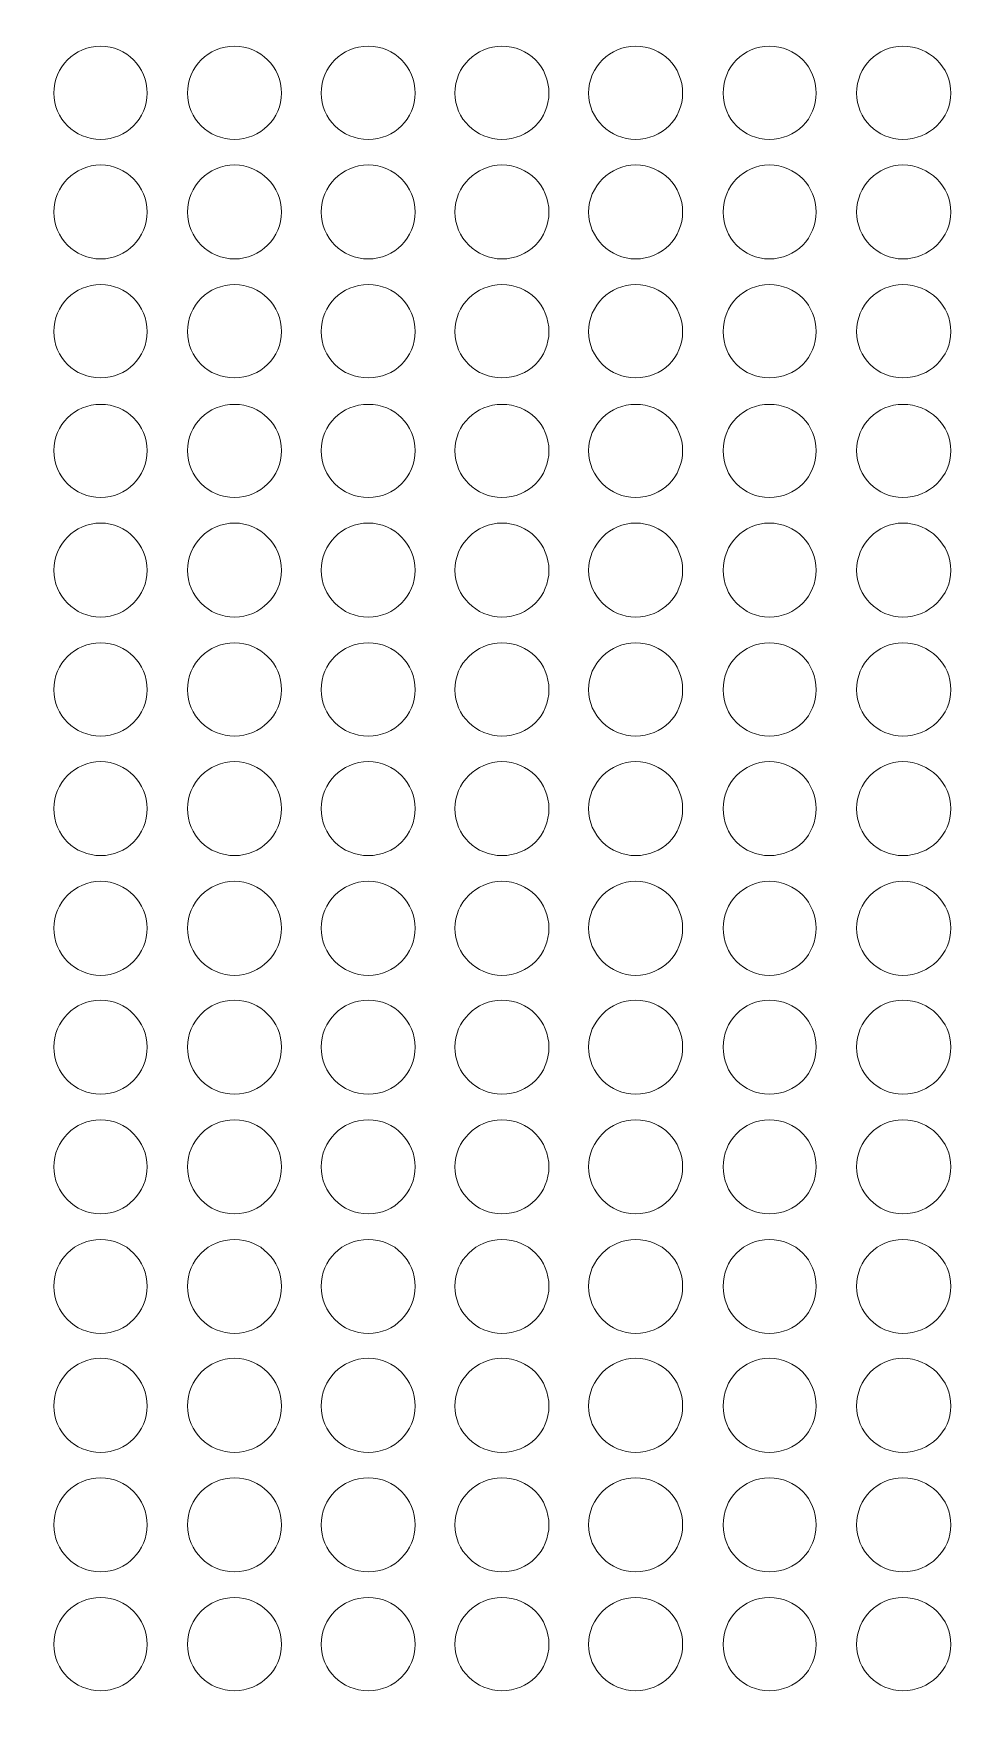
# Model space of a CAD drawing. Header units: inches. Extents: x 243 to 900, y -519 to -86.
# Drawn here: x 647.09 to 664.42, y -204.29 to -173.4 of the extents above; entities that cross this region are included whole.
import ezdxf

# ---------------------------------------------------------------- set-up
doc = ezdxf.new("R2010")
doc.units = ezdxf.units.IN
doc.header["$MEASUREMENT"] = 0
doc.layers.add('Layer 1', color=7, linetype='Continuous')

# ---------------------------------------------------------------- blocks, each defined once
blk = doc.blocks.new('block 3')
at = {"layer": 'Layer 1', "lineweight": 0}
blk.add_open_spline([(898.138, -484.267), (898.138, -494.991), (889.368, -503.763), (878.645, -503.763), (878.645, -503.763), (266.12, -503.763), (266.12, -503.763), (255.397, -503.763), (246.624, -494.991), (246.624, -484.267), (246.624, -484.267), (246.624, -108.507), (246.624, -108.507), (246.624, -97.783), (255.397, -89.011), (266.12, -89.011), (266.12, -89.011), (878.645, -89.011), (878.645, -89.011), (889.368, -89.011), (898.138, -97.783), (898.138, -108.507), (898.138, -108.507), (898.138, -484.267), (898.138, -484.267)], degree=3, knots=[0, 0, 0, 0, 1, 1, 1, 2, 2, 2, 3, 3, 3, 4, 4, 4, 5, 5, 5, 6, 6, 6, 7, 7, 7, 8, 8, 8, 8], dxfattribs=at)
blk = doc.blocks.new('block 2')
at = {"layer": 'Layer 1'}
blk.add_blockref('block 3', (0, 0), dxfattribs=at)
blk = doc.blocks.new('block 164')
at = {"layer": 'Layer 1', "lineweight": 0}
for points in [[(649.198, -174.509), (649.198, -174.981), (648.812, -175.363), (648.342, -175.363), (647.853, -175.363), (647.472, -174.981), (647.472, -174.509), (647.472, -174.021), (647.853, -173.639), (648.342, -173.639), (648.812, -173.639), (649.198, -174.021), (649.198, -174.509)], [(651.683, -174.509), (651.683, -174.981), (651.287, -175.363), (650.816, -175.363), (650.327, -175.363), (649.944, -174.981), (649.944, -174.509), (649.944, -174.021), (650.327, -173.639), (650.816, -173.639), (651.287, -173.639), (651.683, -174.021), (651.683, -174.509)], [(654.155, -174.509), (654.155, -174.981), (653.775, -175.363), (653.286, -175.363), (652.796, -175.363), (652.416, -174.981), (652.416, -174.509), (652.416, -174.021), (652.796, -173.639), (653.286, -173.639), (653.775, -173.639), (654.155, -174.021), (654.155, -174.509)], [(656.627, -174.509), (656.627, -174.981), (656.247, -175.363), (655.758, -175.363), (655.282, -175.363), (654.888, -174.981), (654.888, -174.509), (654.888, -174.021), (655.282, -173.639), (655.758, -173.639), (656.247, -173.639), (656.627, -174.021), (656.627, -174.509)], [(659.099, -174.509), (659.099, -174.981), (658.719, -175.363), (658.23, -175.363), (657.759, -175.363), (657.36, -174.981), (657.36, -174.509), (657.36, -174.021), (657.759, -173.639), (658.23, -173.639), (658.719, -173.639), (659.099, -174.021), (659.099, -174.509)], [(661.569, -174.509), (661.569, -174.981), (661.193, -175.363), (660.701, -175.363), (660.226, -175.363), (659.848, -174.981), (659.848, -174.509), (659.848, -174.021), (660.226, -173.639), (660.701, -173.639), (661.193, -173.639), (661.569, -174.021), (661.569, -174.509)], [(664.059, -174.509), (664.059, -174.981), (663.66, -175.363), (663.171, -175.363), (662.703, -175.363), (662.317, -174.981), (662.317, -174.509), (662.317, -174.021), (662.703, -173.639), (663.171, -173.639), (663.66, -173.639), (664.059, -174.021), (664.059, -174.509)]]:
    blk.add_open_spline(points, degree=3, knots=[0, 0, 0, 0, 1, 1, 1, 2, 2, 2, 3, 3, 3, 4, 4, 4, 4], dxfattribs=at)
blk = doc.blocks.new('block 165')
at = {"layer": 'Layer 1', "lineweight": 0}
for points in [[(649.198, -176.706), (649.198, -177.178), (648.812, -177.573), (648.342, -177.573), (647.853, -177.573), (647.472, -177.178), (647.472, -176.706), (647.472, -176.232), (647.853, -175.835), (648.342, -175.835), (648.812, -175.835), (649.198, -176.232), (649.198, -176.706)], [(651.683, -176.706), (651.683, -177.178), (651.287, -177.573), (650.816, -177.573), (650.327, -177.573), (649.944, -177.178), (649.944, -176.706), (649.944, -176.232), (650.327, -175.835), (650.816, -175.835), (651.287, -175.835), (651.683, -176.232), (651.683, -176.706)], [(654.155, -176.706), (654.155, -177.178), (653.775, -177.573), (653.286, -177.573), (652.796, -177.573), (652.416, -177.178), (652.416, -176.706), (652.416, -176.232), (652.796, -175.835), (653.286, -175.835), (653.775, -175.835), (654.155, -176.232), (654.155, -176.706)], [(656.627, -176.706), (656.627, -177.178), (656.247, -177.573), (655.758, -177.573), (655.282, -177.573), (654.888, -177.178), (654.888, -176.706), (654.888, -176.232), (655.282, -175.835), (655.758, -175.835), (656.247, -175.835), (656.627, -176.232), (656.627, -176.706)], [(659.099, -176.706), (659.099, -177.178), (658.719, -177.573), (658.23, -177.573), (657.759, -177.573), (657.36, -177.178), (657.36, -176.706), (657.36, -176.232), (657.759, -175.835), (658.23, -175.835), (658.719, -175.835), (659.099, -176.232), (659.099, -176.706)], [(661.569, -176.706), (661.569, -177.178), (661.193, -177.573), (660.701, -177.573), (660.226, -177.573), (659.848, -177.178), (659.848, -176.706), (659.848, -176.232), (660.226, -175.835), (660.701, -175.835), (661.193, -175.835), (661.569, -176.232), (661.569, -176.706)], [(664.059, -176.706), (664.059, -177.178), (663.66, -177.573), (663.171, -177.573), (662.703, -177.573), (662.317, -177.178), (662.317, -176.706), (662.317, -176.232), (662.703, -175.835), (663.171, -175.835), (663.66, -175.835), (664.059, -176.232), (664.059, -176.706)]]:
    blk.add_open_spline(points, degree=3, knots=[0, 0, 0, 0, 1, 1, 1, 2, 2, 2, 3, 3, 3, 4, 4, 4, 4], dxfattribs=at)
blk = doc.blocks.new('block 166')
at = {"layer": 'Layer 1', "lineweight": 0}
for points in [[(649.198, -178.917), (649.198, -179.393), (648.812, -179.773), (648.342, -179.773), (647.853, -179.773), (647.472, -179.393), (647.472, -178.917), (647.472, -178.429), (647.853, -178.048), (648.342, -178.048), (648.812, -178.048), (649.198, -178.429), (649.198, -178.917)], [(651.683, -178.917), (651.683, -179.393), (651.287, -179.773), (650.816, -179.773), (650.327, -179.773), (649.944, -179.393), (649.944, -178.917), (649.944, -178.429), (650.327, -178.048), (650.816, -178.048), (651.287, -178.048), (651.683, -178.429), (651.683, -178.917)], [(654.155, -178.917), (654.155, -179.393), (653.775, -179.773), (653.286, -179.773), (652.796, -179.773), (652.416, -179.393), (652.416, -178.917), (652.416, -178.429), (652.796, -178.048), (653.286, -178.048), (653.775, -178.048), (654.155, -178.429), (654.155, -178.917)], [(656.627, -178.917), (656.627, -179.393), (656.247, -179.773), (655.758, -179.773), (655.282, -179.773), (654.888, -179.393), (654.888, -178.917), (654.888, -178.429), (655.282, -178.048), (655.758, -178.048), (656.247, -178.048), (656.627, -178.429), (656.627, -178.917)], [(659.099, -178.917), (659.099, -179.393), (658.719, -179.773), (658.23, -179.773), (657.759, -179.773), (657.36, -179.393), (657.36, -178.917), (657.36, -178.429), (657.759, -178.048), (658.23, -178.048), (658.719, -178.048), (659.099, -178.429), (659.099, -178.917)], [(661.569, -178.917), (661.569, -179.393), (661.193, -179.773), (660.701, -179.773), (660.226, -179.773), (659.848, -179.393), (659.848, -178.917), (659.848, -178.429), (660.226, -178.048), (660.701, -178.048), (661.193, -178.048), (661.569, -178.429), (661.569, -178.917)], [(664.059, -178.917), (664.059, -179.393), (663.66, -179.773), (663.171, -179.773), (662.703, -179.773), (662.317, -179.393), (662.317, -178.917), (662.317, -178.429), (662.703, -178.048), (663.171, -178.048), (663.66, -178.048), (664.059, -178.429), (664.059, -178.917)]]:
    blk.add_open_spline(points, degree=3, knots=[0, 0, 0, 0, 1, 1, 1, 2, 2, 2, 3, 3, 3, 4, 4, 4, 4], dxfattribs=at)
blk = doc.blocks.new('block 167')
at = {"layer": 'Layer 1', "lineweight": 0}
for points in [[(649.198, -181.115), (649.198, -181.604), (648.812, -181.985), (648.342, -181.985), (647.853, -181.985), (647.472, -181.604), (647.472, -181.115), (647.472, -180.643), (647.853, -180.262), (648.342, -180.262), (648.812, -180.262), (649.198, -180.643), (649.198, -181.115)], [(651.683, -181.115), (651.683, -181.604), (651.287, -181.985), (650.816, -181.985), (650.327, -181.985), (649.944, -181.604), (649.944, -181.115), (649.944, -180.643), (650.327, -180.262), (650.816, -180.262), (651.287, -180.262), (651.683, -180.643), (651.683, -181.115)], [(654.155, -181.115), (654.155, -181.604), (653.775, -181.985), (653.286, -181.985), (652.796, -181.985), (652.416, -181.604), (652.416, -181.115), (652.416, -180.643), (652.796, -180.262), (653.286, -180.262), (653.775, -180.262), (654.155, -180.643), (654.155, -181.115)], [(656.627, -181.115), (656.627, -181.604), (656.247, -181.985), (655.758, -181.985), (655.282, -181.985), (654.888, -181.604), (654.888, -181.115), (654.888, -180.643), (655.282, -180.262), (655.758, -180.262), (656.247, -180.262), (656.627, -180.643), (656.627, -181.115)], [(659.099, -181.115), (659.099, -181.604), (658.719, -181.985), (658.23, -181.985), (657.759, -181.985), (657.36, -181.604), (657.36, -181.115), (657.36, -180.643), (657.759, -180.262), (658.23, -180.262), (658.719, -180.262), (659.099, -180.643), (659.099, -181.115)], [(661.569, -181.115), (661.569, -181.604), (661.193, -181.985), (660.701, -181.985), (660.226, -181.985), (659.848, -181.604), (659.848, -181.115), (659.848, -180.643), (660.226, -180.262), (660.701, -180.262), (661.193, -180.262), (661.569, -180.643), (661.569, -181.115)], [(664.059, -181.115), (664.059, -181.604), (663.66, -181.985), (663.171, -181.985), (662.703, -181.985), (662.317, -181.604), (662.317, -181.115), (662.317, -180.643), (662.703, -180.262), (663.171, -180.262), (663.66, -180.262), (664.059, -180.643), (664.059, -181.115)]]:
    blk.add_open_spline(points, degree=3, knots=[0, 0, 0, 0, 1, 1, 1, 2, 2, 2, 3, 3, 3, 4, 4, 4, 4], dxfattribs=at)
blk = doc.blocks.new('block 168')
at = {"layer": 'Layer 1', "lineweight": 0}
for points in [[(649.198, -183.331), (649.198, -183.8), (648.812, -184.196), (648.342, -184.196), (647.853, -184.196), (647.472, -183.8), (647.472, -183.331), (647.472, -182.855), (647.853, -182.457), (648.342, -182.457), (648.812, -182.457), (649.198, -182.855), (649.198, -183.331)], [(651.683, -183.331), (651.683, -183.8), (651.287, -184.196), (650.816, -184.196), (650.327, -184.196), (649.944, -183.8), (649.944, -183.331), (649.944, -182.855), (650.327, -182.457), (650.816, -182.457), (651.287, -182.457), (651.683, -182.855), (651.683, -183.331)], [(654.155, -183.331), (654.155, -183.8), (653.775, -184.196), (653.286, -184.196), (652.796, -184.196), (652.416, -183.8), (652.416, -183.331), (652.416, -182.855), (652.796, -182.457), (653.286, -182.457), (653.775, -182.457), (654.155, -182.855), (654.155, -183.331)], [(656.627, -183.331), (656.627, -183.8), (656.247, -184.196), (655.758, -184.196), (655.282, -184.196), (654.888, -183.8), (654.888, -183.331), (654.888, -182.855), (655.282, -182.457), (655.758, -182.457), (656.247, -182.457), (656.627, -182.855), (656.627, -183.331)], [(659.099, -183.331), (659.099, -183.8), (658.719, -184.196), (658.23, -184.196), (657.759, -184.196), (657.36, -183.8), (657.36, -183.331), (657.36, -182.855), (657.759, -182.457), (658.23, -182.457), (658.719, -182.457), (659.099, -182.855), (659.099, -183.331)], [(661.569, -183.331), (661.569, -183.8), (661.193, -184.196), (660.701, -184.196), (660.226, -184.196), (659.848, -183.8), (659.848, -183.331), (659.848, -182.855), (660.226, -182.457), (660.701, -182.457), (661.193, -182.457), (661.569, -182.855), (661.569, -183.331)], [(664.059, -183.331), (664.059, -183.8), (663.66, -184.196), (663.171, -184.196), (662.703, -184.196), (662.317, -183.8), (662.317, -183.331), (662.317, -182.855), (662.703, -182.457), (663.171, -182.457), (663.66, -182.457), (664.059, -182.855), (664.059, -183.331)]]:
    blk.add_open_spline(points, degree=3, knots=[0, 0, 0, 0, 1, 1, 1, 2, 2, 2, 3, 3, 3, 4, 4, 4, 4], dxfattribs=at)
blk = doc.blocks.new('block 169')
at = {"layer": 'Layer 1', "lineweight": 0}
for points in [[(649.198, -185.539), (649.198, -186.015), (648.812, -186.395), (648.342, -186.395), (647.853, -186.395), (647.472, -186.015), (647.472, -185.539), (647.472, -185.053), (647.853, -184.672), (648.342, -184.672), (648.812, -184.672), (649.198, -185.053), (649.198, -185.539)], [(651.683, -185.539), (651.683, -186.015), (651.287, -186.395), (650.816, -186.395), (650.327, -186.395), (649.944, -186.015), (649.944, -185.539), (649.944, -185.053), (650.327, -184.672), (650.816, -184.672), (651.287, -184.672), (651.683, -185.053), (651.683, -185.539)], [(654.155, -185.539), (654.155, -186.015), (653.775, -186.395), (653.286, -186.395), (652.796, -186.395), (652.416, -186.015), (652.416, -185.539), (652.416, -185.053), (652.796, -184.672), (653.286, -184.672), (653.775, -184.672), (654.155, -185.053), (654.155, -185.539)], [(656.627, -185.539), (656.627, -186.015), (656.247, -186.395), (655.758, -186.395), (655.282, -186.395), (654.888, -186.015), (654.888, -185.539), (654.888, -185.053), (655.282, -184.672), (655.758, -184.672), (656.247, -184.672), (656.627, -185.053), (656.627, -185.539)], [(659.099, -185.539), (659.099, -186.015), (658.719, -186.395), (658.23, -186.395), (657.759, -186.395), (657.36, -186.015), (657.36, -185.539), (657.36, -185.053), (657.759, -184.672), (658.23, -184.672), (658.719, -184.672), (659.099, -185.053), (659.099, -185.539)], [(661.569, -185.539), (661.569, -186.015), (661.193, -186.395), (660.701, -186.395), (660.226, -186.395), (659.848, -186.015), (659.848, -185.539), (659.848, -185.053), (660.226, -184.672), (660.701, -184.672), (661.193, -184.672), (661.569, -185.053), (661.569, -185.539)], [(664.059, -185.539), (664.059, -186.015), (663.66, -186.395), (663.171, -186.395), (662.703, -186.395), (662.317, -186.015), (662.317, -185.539), (662.317, -185.053), (662.703, -184.672), (663.171, -184.672), (663.66, -184.672), (664.059, -185.053), (664.059, -185.539)]]:
    blk.add_open_spline(points, degree=3, knots=[0, 0, 0, 0, 1, 1, 1, 2, 2, 2, 3, 3, 3, 4, 4, 4, 4], dxfattribs=at)
blk = doc.blocks.new('block 170')
at = {"layer": 'Layer 1', "lineweight": 0}
for points in [[(649.198, -187.738), (649.198, -188.227), (648.812, -188.606), (648.342, -188.606), (647.853, -188.606), (647.472, -188.227), (647.472, -187.738), (647.472, -187.265), (647.853, -186.868), (648.342, -186.868), (648.812, -186.868), (649.198, -187.265), (649.198, -187.738)], [(651.683, -187.738), (651.683, -188.227), (651.287, -188.606), (650.816, -188.606), (650.327, -188.606), (649.944, -188.227), (649.944, -187.738), (649.944, -187.265), (650.327, -186.868), (650.816, -186.868), (651.287, -186.868), (651.683, -187.265), (651.683, -187.738)], [(654.155, -187.738), (654.155, -188.227), (653.775, -188.606), (653.286, -188.606), (652.796, -188.606), (652.416, -188.227), (652.416, -187.738), (652.416, -187.265), (652.796, -186.868), (653.286, -186.868), (653.775, -186.868), (654.155, -187.265), (654.155, -187.738)], [(656.627, -187.738), (656.627, -188.227), (656.247, -188.606), (655.758, -188.606), (655.282, -188.606), (654.888, -188.227), (654.888, -187.738), (654.888, -187.265), (655.282, -186.868), (655.758, -186.868), (656.247, -186.868), (656.627, -187.265), (656.627, -187.738)], [(659.099, -187.738), (659.099, -188.227), (658.719, -188.606), (658.23, -188.606), (657.759, -188.606), (657.36, -188.227), (657.36, -187.738), (657.36, -187.265), (657.759, -186.868), (658.23, -186.868), (658.719, -186.868), (659.099, -187.265), (659.099, -187.738)], [(661.569, -187.738), (661.569, -188.227), (661.193, -188.606), (660.701, -188.606), (660.226, -188.606), (659.848, -188.227), (659.848, -187.738), (659.848, -187.265), (660.226, -186.868), (660.701, -186.868), (661.193, -186.868), (661.569, -187.265), (661.569, -187.738)], [(664.059, -187.738), (664.059, -188.227), (663.66, -188.606), (663.171, -188.606), (662.703, -188.606), (662.317, -188.227), (662.317, -187.738), (662.317, -187.265), (662.703, -186.868), (663.171, -186.868), (663.66, -186.868), (664.059, -187.265), (664.059, -187.738)]]:
    blk.add_open_spline(points, degree=3, knots=[0, 0, 0, 0, 1, 1, 1, 2, 2, 2, 3, 3, 3, 4, 4, 4, 4], dxfattribs=at)
blk = doc.blocks.new('block 171')
at = {"layer": 'Layer 1', "lineweight": 0}
for points in [[(649.198, -189.949), (649.198, -190.424), (648.812, -190.821), (648.342, -190.821), (647.853, -190.821), (647.472, -190.424), (647.472, -189.949), (647.472, -189.477), (647.853, -189.081), (648.342, -189.081), (648.812, -189.081), (649.198, -189.477), (649.198, -189.949)], [(651.683, -189.949), (651.683, -190.424), (651.287, -190.821), (650.816, -190.821), (650.327, -190.821), (649.944, -190.424), (649.944, -189.949), (649.944, -189.477), (650.327, -189.081), (650.816, -189.081), (651.287, -189.081), (651.683, -189.477), (651.683, -189.949)], [(654.155, -189.949), (654.155, -190.424), (653.775, -190.821), (653.286, -190.821), (652.796, -190.821), (652.416, -190.424), (652.416, -189.949), (652.416, -189.477), (652.796, -189.081), (653.286, -189.081), (653.775, -189.081), (654.155, -189.477), (654.155, -189.949)], [(656.627, -189.949), (656.627, -190.424), (656.247, -190.821), (655.758, -190.821), (655.282, -190.821), (654.888, -190.424), (654.888, -189.949), (654.888, -189.477), (655.282, -189.081), (655.758, -189.081), (656.247, -189.081), (656.627, -189.477), (656.627, -189.949)], [(659.099, -189.949), (659.099, -190.424), (658.719, -190.821), (658.23, -190.821), (657.759, -190.821), (657.36, -190.424), (657.36, -189.949), (657.36, -189.477), (657.759, -189.081), (658.23, -189.081), (658.719, -189.081), (659.099, -189.477), (659.099, -189.949)], [(661.569, -189.949), (661.569, -190.424), (661.193, -190.821), (660.701, -190.821), (660.226, -190.821), (659.848, -190.424), (659.848, -189.949), (659.848, -189.477), (660.226, -189.081), (660.701, -189.081), (661.193, -189.081), (661.569, -189.477), (661.569, -189.949)], [(664.059, -189.949), (664.059, -190.424), (663.66, -190.821), (663.171, -190.821), (662.703, -190.821), (662.317, -190.424), (662.317, -189.949), (662.317, -189.477), (662.703, -189.081), (663.171, -189.081), (663.66, -189.081), (664.059, -189.477), (664.059, -189.949)]]:
    blk.add_open_spline(points, degree=3, knots=[0, 0, 0, 0, 1, 1, 1, 2, 2, 2, 3, 3, 3, 4, 4, 4, 4], dxfattribs=at)
blk = doc.blocks.new('block 172')
at = {"layer": 'Layer 1', "lineweight": 0}
for points in [[(649.198, -192.146), (649.198, -192.638), (648.812, -193.019), (648.342, -193.019), (647.853, -193.019), (647.472, -192.638), (647.472, -192.146), (647.472, -191.676), (647.853, -191.279), (648.342, -191.279), (648.812, -191.279), (649.198, -191.676), (649.198, -192.146)], [(651.683, -192.146), (651.683, -192.638), (651.287, -193.019), (650.816, -193.019), (650.327, -193.019), (649.944, -192.638), (649.944, -192.146), (649.944, -191.676), (650.327, -191.279), (650.816, -191.279), (651.287, -191.279), (651.683, -191.676), (651.683, -192.146)], [(654.155, -192.146), (654.155, -192.638), (653.775, -193.019), (653.286, -193.019), (652.796, -193.019), (652.416, -192.638), (652.416, -192.146), (652.416, -191.676), (652.796, -191.279), (653.286, -191.279), (653.775, -191.279), (654.155, -191.676), (654.155, -192.146)], [(656.627, -192.146), (656.627, -192.638), (656.247, -193.019), (655.758, -193.019), (655.282, -193.019), (654.888, -192.638), (654.888, -192.146), (654.888, -191.676), (655.282, -191.279), (655.758, -191.279), (656.247, -191.279), (656.627, -191.676), (656.627, -192.146)], [(659.099, -192.146), (659.099, -192.638), (658.719, -193.019), (658.23, -193.019), (657.759, -193.019), (657.36, -192.638), (657.36, -192.146), (657.36, -191.676), (657.759, -191.279), (658.23, -191.279), (658.719, -191.279), (659.099, -191.676), (659.099, -192.146)], [(661.569, -192.146), (661.569, -192.638), (661.193, -193.019), (660.701, -193.019), (660.226, -193.019), (659.848, -192.638), (659.848, -192.146), (659.848, -191.676), (660.226, -191.279), (660.701, -191.279), (661.193, -191.279), (661.569, -191.676), (661.569, -192.146)], [(664.059, -192.146), (664.059, -192.638), (663.66, -193.019), (663.171, -193.019), (662.703, -193.019), (662.317, -192.638), (662.317, -192.146), (662.317, -191.676), (662.703, -191.279), (663.171, -191.279), (663.66, -191.279), (664.059, -191.676), (664.059, -192.146)]]:
    blk.add_open_spline(points, degree=3, knots=[0, 0, 0, 0, 1, 1, 1, 2, 2, 2, 3, 3, 3, 4, 4, 4, 4], dxfattribs=at)
blk = doc.blocks.new('block 173')
at = {"layer": 'Layer 1', "lineweight": 0}
for points in [[(649.198, -194.362), (649.198, -194.834), (648.812, -195.231), (648.342, -195.231), (647.853, -195.231), (647.472, -194.834), (647.472, -194.362), (647.472, -193.887), (647.853, -193.492), (648.342, -193.492), (648.812, -193.492), (649.198, -193.887), (649.198, -194.362)], [(651.683, -194.362), (651.683, -194.834), (651.287, -195.231), (650.816, -195.231), (650.327, -195.231), (649.944, -194.834), (649.944, -194.362), (649.944, -193.887), (650.327, -193.492), (650.816, -193.492), (651.287, -193.492), (651.683, -193.887), (651.683, -194.362)], [(654.155, -194.362), (654.155, -194.834), (653.775, -195.231), (653.286, -195.231), (652.796, -195.231), (652.416, -194.834), (652.416, -194.362), (652.416, -193.887), (652.796, -193.492), (653.286, -193.492), (653.775, -193.492), (654.155, -193.887), (654.155, -194.362)], [(656.627, -194.362), (656.627, -194.834), (656.247, -195.231), (655.758, -195.231), (655.282, -195.231), (654.888, -194.834), (654.888, -194.362), (654.888, -193.887), (655.282, -193.492), (655.758, -193.492), (656.247, -193.492), (656.627, -193.887), (656.627, -194.362)], [(659.099, -194.362), (659.099, -194.834), (658.719, -195.231), (658.23, -195.231), (657.759, -195.231), (657.36, -194.834), (657.36, -194.362), (657.36, -193.887), (657.759, -193.492), (658.23, -193.492), (658.719, -193.492), (659.099, -193.887), (659.099, -194.362)], [(661.569, -194.362), (661.569, -194.834), (661.193, -195.231), (660.701, -195.231), (660.226, -195.231), (659.848, -194.834), (659.848, -194.362), (659.848, -193.887), (660.226, -193.492), (660.701, -193.492), (661.193, -193.492), (661.569, -193.887), (661.569, -194.362)], [(664.059, -194.362), (664.059, -194.834), (663.66, -195.231), (663.171, -195.231), (662.703, -195.231), (662.317, -194.834), (662.317, -194.362), (662.317, -193.887), (662.703, -193.492), (663.171, -193.492), (663.66, -193.492), (664.059, -193.887), (664.059, -194.362)]]:
    blk.add_open_spline(points, degree=3, knots=[0, 0, 0, 0, 1, 1, 1, 2, 2, 2, 3, 3, 3, 4, 4, 4, 4], dxfattribs=at)
blk = doc.blocks.new('block 174')
at = {"layer": 'Layer 1', "lineweight": 0}
for points in [[(649.198, -196.574), (649.198, -197.047), (648.812, -197.443), (648.342, -197.443), (647.853, -197.443), (647.472, -197.047), (647.472, -196.574), (647.472, -196.084), (647.853, -195.704), (648.342, -195.704), (648.812, -195.704), (649.198, -196.084), (649.198, -196.574)], [(651.683, -196.574), (651.683, -197.047), (651.287, -197.443), (650.816, -197.443), (650.327, -197.443), (649.944, -197.047), (649.944, -196.574), (649.944, -196.084), (650.327, -195.704), (650.816, -195.704), (651.287, -195.704), (651.683, -196.084), (651.683, -196.574)], [(654.155, -196.574), (654.155, -197.047), (653.775, -197.443), (653.286, -197.443), (652.796, -197.443), (652.416, -197.047), (652.416, -196.574), (652.416, -196.084), (652.796, -195.704), (653.286, -195.704), (653.775, -195.704), (654.155, -196.084), (654.155, -196.574)], [(656.627, -196.574), (656.627, -197.047), (656.247, -197.443), (655.758, -197.443), (655.282, -197.443), (654.888, -197.047), (654.888, -196.574), (654.888, -196.084), (655.282, -195.704), (655.758, -195.704), (656.247, -195.704), (656.627, -196.084), (656.627, -196.574)], [(659.099, -196.574), (659.099, -197.047), (658.719, -197.443), (658.23, -197.443), (657.759, -197.443), (657.36, -197.047), (657.36, -196.574), (657.36, -196.084), (657.759, -195.704), (658.23, -195.704), (658.719, -195.704), (659.099, -196.084), (659.099, -196.574)], [(661.569, -196.574), (661.569, -197.047), (661.193, -197.443), (660.701, -197.443), (660.226, -197.443), (659.848, -197.047), (659.848, -196.574), (659.848, -196.084), (660.226, -195.704), (660.701, -195.704), (661.193, -195.704), (661.569, -196.084), (661.569, -196.574)], [(664.059, -196.574), (664.059, -197.047), (663.66, -197.443), (663.171, -197.443), (662.703, -197.443), (662.317, -197.047), (662.317, -196.574), (662.317, -196.084), (662.703, -195.704), (663.171, -195.704), (663.66, -195.704), (664.059, -196.084), (664.059, -196.574)]]:
    blk.add_open_spline(points, degree=3, knots=[0, 0, 0, 0, 1, 1, 1, 2, 2, 2, 3, 3, 3, 4, 4, 4, 4], dxfattribs=at)
blk = doc.blocks.new('block 175')
at = {"layer": 'Layer 1', "lineweight": 0}
for points in [[(649.198, -198.785), (649.198, -199.258), (648.812, -199.642), (648.342, -199.642), (647.853, -199.642), (647.472, -199.258), (647.472, -198.785), (647.472, -198.299), (647.853, -197.902), (648.342, -197.902), (648.812, -197.902), (649.198, -198.299), (649.198, -198.785)], [(651.683, -198.785), (651.683, -199.258), (651.287, -199.642), (650.816, -199.642), (650.327, -199.642), (649.944, -199.258), (649.944, -198.785), (649.944, -198.299), (650.327, -197.902), (650.816, -197.902), (651.287, -197.902), (651.683, -198.299), (651.683, -198.785)], [(654.155, -198.785), (654.155, -199.258), (653.775, -199.642), (653.286, -199.642), (652.796, -199.642), (652.416, -199.258), (652.416, -198.785), (652.416, -198.299), (652.796, -197.902), (653.286, -197.902), (653.775, -197.902), (654.155, -198.299), (654.155, -198.785)], [(656.627, -198.785), (656.627, -199.258), (656.247, -199.642), (655.758, -199.642), (655.282, -199.642), (654.888, -199.258), (654.888, -198.785), (654.888, -198.299), (655.282, -197.902), (655.758, -197.902), (656.247, -197.902), (656.627, -198.299), (656.627, -198.785)], [(659.099, -198.785), (659.099, -199.258), (658.719, -199.642), (658.23, -199.642), (657.759, -199.642), (657.36, -199.258), (657.36, -198.785), (657.36, -198.299), (657.759, -197.902), (658.23, -197.902), (658.719, -197.902), (659.099, -198.299), (659.099, -198.785)], [(661.569, -198.785), (661.569, -199.258), (661.193, -199.642), (660.701, -199.642), (660.226, -199.642), (659.848, -199.258), (659.848, -198.785), (659.848, -198.299), (660.226, -197.902), (660.701, -197.902), (661.193, -197.902), (661.569, -198.299), (661.569, -198.785)], [(664.059, -198.785), (664.059, -199.258), (663.66, -199.642), (663.171, -199.642), (662.703, -199.642), (662.317, -199.258), (662.317, -198.785), (662.317, -198.299), (662.703, -197.902), (663.171, -197.902), (663.66, -197.902), (664.059, -198.299), (664.059, -198.785)]]:
    blk.add_open_spline(points, degree=3, knots=[0, 0, 0, 0, 1, 1, 1, 2, 2, 2, 3, 3, 3, 4, 4, 4, 4], dxfattribs=at)
blk = doc.blocks.new('block 176')
at = {"layer": 'Layer 1', "lineweight": 0}
for points in [[(649.198, -200.984), (649.198, -201.455), (648.812, -201.852), (648.342, -201.852), (647.853, -201.852), (647.472, -201.455), (647.472, -200.984), (647.472, -200.494), (647.853, -200.114), (648.342, -200.114), (648.812, -200.114), (649.198, -200.494), (649.198, -200.984)], [(651.683, -200.984), (651.683, -201.455), (651.287, -201.852), (650.816, -201.852), (650.327, -201.852), (649.944, -201.455), (649.944, -200.984), (649.944, -200.494), (650.327, -200.114), (650.816, -200.114), (651.287, -200.114), (651.683, -200.494), (651.683, -200.984)], [(654.155, -200.984), (654.155, -201.455), (653.775, -201.852), (653.286, -201.852), (652.796, -201.852), (652.416, -201.455), (652.416, -200.984), (652.416, -200.494), (652.796, -200.114), (653.286, -200.114), (653.775, -200.114), (654.155, -200.494), (654.155, -200.984)], [(656.627, -200.984), (656.627, -201.455), (656.247, -201.852), (655.758, -201.852), (655.282, -201.852), (654.888, -201.455), (654.888, -200.984), (654.888, -200.494), (655.282, -200.114), (655.758, -200.114), (656.247, -200.114), (656.627, -200.494), (656.627, -200.984)], [(659.099, -200.984), (659.099, -201.455), (658.719, -201.852), (658.23, -201.852), (657.759, -201.852), (657.36, -201.455), (657.36, -200.984), (657.36, -200.494), (657.759, -200.114), (658.23, -200.114), (658.719, -200.114), (659.099, -200.494), (659.099, -200.984)], [(661.569, -200.984), (661.569, -201.455), (661.193, -201.852), (660.701, -201.852), (660.226, -201.852), (659.848, -201.455), (659.848, -200.984), (659.848, -200.494), (660.226, -200.114), (660.701, -200.114), (661.193, -200.114), (661.569, -200.494), (661.569, -200.984)], [(664.059, -200.984), (664.059, -201.455), (663.66, -201.852), (663.171, -201.852), (662.703, -201.852), (662.317, -201.455), (662.317, -200.984), (662.317, -200.494), (662.703, -200.114), (663.171, -200.114), (663.66, -200.114), (664.059, -200.494), (664.059, -200.984)]]:
    blk.add_open_spline(points, degree=3, knots=[0, 0, 0, 0, 1, 1, 1, 2, 2, 2, 3, 3, 3, 4, 4, 4, 4], dxfattribs=at)
blk = doc.blocks.new('block 177')
at = {"layer": 'Layer 1', "lineweight": 0}
for points in [[(649.198, -203.195), (649.198, -203.669), (648.812, -204.049), (648.342, -204.049), (647.853, -204.049), (647.472, -203.669), (647.472, -203.195), (647.472, -202.706), (647.853, -202.327), (648.342, -202.327), (648.812, -202.327), (649.198, -202.706), (649.198, -203.195)], [(651.683, -203.195), (651.683, -203.669), (651.287, -204.049), (650.816, -204.049), (650.327, -204.049), (649.944, -203.669), (649.944, -203.195), (649.944, -202.706), (650.327, -202.327), (650.816, -202.327), (651.287, -202.327), (651.683, -202.706), (651.683, -203.195)], [(654.155, -203.195), (654.155, -203.669), (653.775, -204.049), (653.286, -204.049), (652.796, -204.049), (652.416, -203.669), (652.416, -203.195), (652.416, -202.706), (652.796, -202.327), (653.286, -202.327), (653.775, -202.327), (654.155, -202.706), (654.155, -203.195)], [(656.627, -203.195), (656.627, -203.669), (656.247, -204.049), (655.758, -204.049), (655.282, -204.049), (654.888, -203.669), (654.888, -203.195), (654.888, -202.706), (655.282, -202.327), (655.758, -202.327), (656.247, -202.327), (656.627, -202.706), (656.627, -203.195)], [(659.099, -203.195), (659.099, -203.669), (658.719, -204.049), (658.23, -204.049), (657.759, -204.049), (657.36, -203.669), (657.36, -203.195), (657.36, -202.706), (657.759, -202.327), (658.23, -202.327), (658.719, -202.327), (659.099, -202.706), (659.099, -203.195)], [(661.569, -203.195), (661.569, -203.669), (661.193, -204.049), (660.701, -204.049), (660.226, -204.049), (659.848, -203.669), (659.848, -203.195), (659.848, -202.706), (660.226, -202.327), (660.701, -202.327), (661.193, -202.327), (661.569, -202.706), (661.569, -203.195)], [(664.059, -203.195), (664.059, -203.669), (663.66, -204.049), (663.171, -204.049), (662.703, -204.049), (662.317, -203.669), (662.317, -203.195), (662.317, -202.706), (662.703, -202.327), (663.171, -202.327), (663.66, -202.327), (664.059, -202.706), (664.059, -203.195)]]:
    blk.add_open_spline(points, degree=3, knots=[0, 0, 0, 0, 1, 1, 1, 2, 2, 2, 3, 3, 3, 4, 4, 4, 4], dxfattribs=at)
blk = doc.blocks.new('block 150')
at = {"layer": 'Layer 1'}
for name in ['block 164', 'block 165', 'block 166', 'block 167', 'block 168', 'block 169', 'block 170', 'block 171', 'block 172', 'block 173', 'block 174', 'block 175', 'block 176', 'block 177']:
    blk.add_blockref(name, (0, 0), dxfattribs=at)
blk = doc.blocks.new('block 149')
at = {"layer": 'Layer 1'}
blk.add_blockref('block 150', (0, 0), dxfattribs=at)
blk = doc.blocks.new('block 4')
at = {"layer": 'Layer 1'}
blk.add_blockref('block 149', (0, 0), dxfattribs=at)

msp = doc.modelspace()

# ---------------------------------------------------------------- linework, layer by layer
at = {"layer": 'Layer 1', "lineweight": 0}
msp.add_open_spline([(771.889, -89.011), (771.889, -89.011), (266.12, -89.011), (266.12, -89.011), (255.397, -89.011), (246.624, -97.783), (246.624, -108.507), (246.624, -108.507), (246.624, -499.044), (246.624, -499.044), (246.624, -509.767), (255.397, -518.54), (266.12, -518.54), (266.12, -518.54), (371.556, -518.54), (371.556, -518.54), (400.967, -304.591), (562.913, -132.915), (771.889, -89.011)], degree=3, knots=[0, 0, 0, 0, 1, 1, 1, 2, 2, 2, 3, 3, 3, 4, 4, 4, 5, 5, 5, 6, 6, 6, 6], dxfattribs=at)

# ---------------------------------------------------------------- block references
at = {"layer": 'Layer 1'}
for name in ['block 2', 'block 4']:
    msp.add_blockref(name, (0, 0), dxfattribs=at)

doc.saveas('drawing.dxf')
